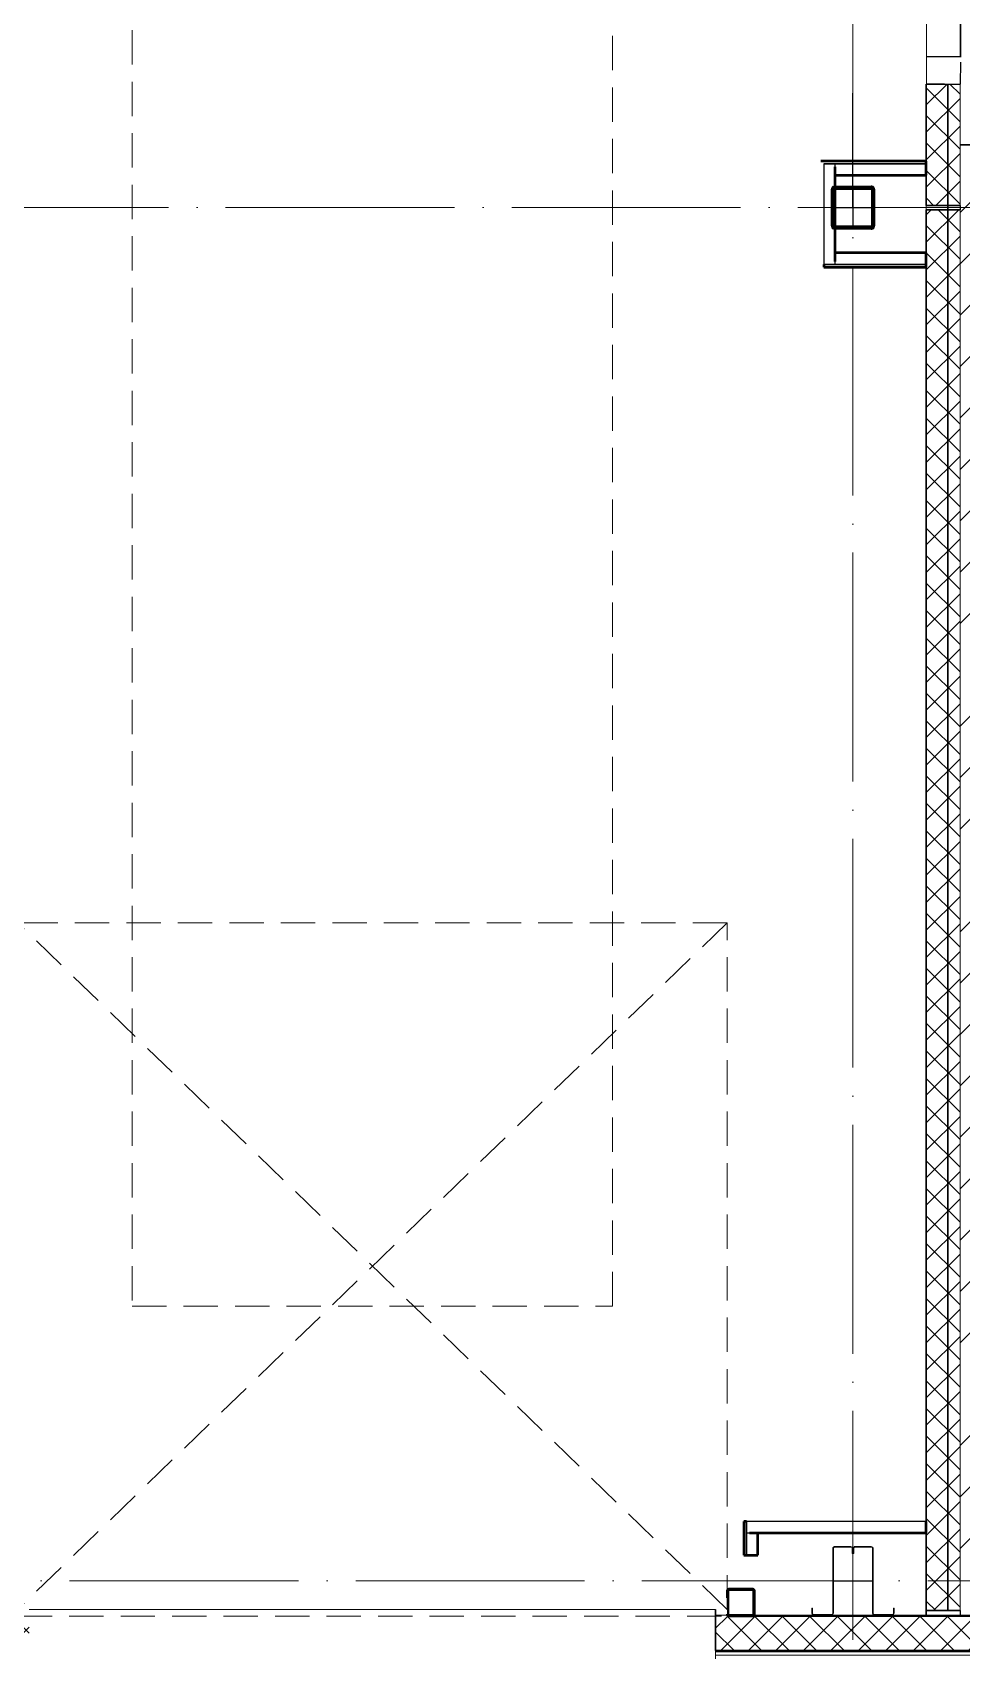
# Model space of a CAD drawing. Header units: millimetres. Extents: x 2559584 to 2748503, y -688364 to -611007.
# Drawn here: x 2691550 to 2695611, y -641851 to -634780 of the extents above; entities that cross this region are included whole.
import ezdxf

# ---------------------------------------------------------------- set-up
doc = ezdxf.new("R2010")
doc.units = ezdxf.units.MM
doc.header["$LTSCALE"] = 50
for name, pattern in [('_ШПТ__20_т__2_5__Линия сетки', [25, 20, -2.5, 0, -2.5]), ('_ШТР__3__1_5_', [4.5, 3, -1.5]), ('CENTER', [50.8, 31.75, -6.35, 6.35, -6.35]), ('GOST2.303 5', [24, 20, -1.5, 1, -1.5])]:
    doc.linetypes.add(name, pattern=pattern)
for name, color, linetype, lineweight in [('A-Wall', 113, 'Continuous', 50), ('Обобщенные модели', 7, 'Continuous', 18), ('ОСИ', 251, 'CENTER', 18), ('Перекрытия', 7, 'Continuous', 18), ('Размерные', 45, 'Continuous', 15), ('Стены разрез', 7, 'Continuous', 30), ('Стены штриховка', 7, 'Continuous', 30)]:
    doc.layers.add(name, color=color, linetype=linetype, lineweight=lineweight)
doc.layers.add('Вспомогательные', color=6, linetype='Continuous', plot=False)
doc.layers.add('Линии', color=7, linetype='Continuous', lineweight=9, true_color=0x00a600)
doc.layers.add('Несущие колонны', color=7, linetype='Continuous', lineweight=18, true_color=0x800040)
for name, color, linetype in [('размеры дв проемов', 7, 'Continuous'), ('расположение плит', 7, 'Continuous'), ('фундаменты кж', 7, 'Continuous')]:
    doc.layers.add(name, color=color, linetype=linetype)
pattern_1 = [(45, (-55, 0), (-60.10408, 60.10408), []), (135, (-55, 0), (-60.10408, -60.10408), [])]

# ---------------------------------------------------------------- blocks, each defined once
blk = doc.blocks.new('243_КолоннаНесущая_Труба_ГОСТ 30245-2003 - 120x120x5-1166357-_О__L1_0_000_')
at = {"layer": 'Несущие колонны', "color": 7, "lineweight": 40}
for p, q in [((-60, 51), (-60, 20)), ((-55, -51), (-55, 51)), ((51, 60), (-51, 60)), ((-51, 55), (51, 55)), ((55, 51), (55, -51)), ((60, -51), (60, 51)), ((51, -55), (-51, -55)), ((-51, -60), (51, -60))]:
    blk.add_line(p, q, dxfattribs=at)
for centre, radius, start, end in [((-51, 51), 9, 90, 180), ((-51, 51), 4, 90, 180), ((51, 51), 9, 0, 90), ((51, 51), 4, 0, 90), ((-51, -51), 9, 180, 270), ((-51, -51), 4, 180, 270), ((51, -51), 4, 270, 0), ((51, -51), 9, 270, 360)]:
    blk.add_arc(centre, radius, start, end, dxfattribs=at)
blk = doc.blocks.new('190_ФЭ_Цоколь_Типовой - ФЭ-Ц1_140х80-1285834-_О__L1_0_000_')
at = {"layer": 'Обобщенные модели'}
for p, q in [((13750, -277.7), (13750, -275.1)), ((18690, -275.1), (13750, -275.1)), ((13750, -280.6), (13750, -277.7)), ((18690, -277.7), (13750, -277.7)), ((18690, -280.6), (13750, -280.6)), ((13750, -294.9), (13750, -280.6)), ((18690, -275.1), (18690, -277.7)), ((18690, -277.7), (18690, -280.6)), ((18690, -280.6), (18690, -294.9)), ((13750, -415), (13750, -294.9)), ((18690, -294.9), (13750, -294.9)), ((18690, -294.9), (18690, -415)), ((13750, -433.1), (13750, -415)), ((18690, -415), (18690, -433.1)), ((18690, -433.1), (13750, -433.1))]:
    blk.add_line(p, q, dxfattribs=at)
blk = doc.blocks.new('к2')
at = {"color": 0, "linetype": 'Continuous', "lineweight": 60, "ltscale": 150}
for p, q in [((4137507.8, 536606.2), (4137507.8, 536766.2)), ((4137512.8, 536606.2), (4137512.8, 536766.2)), ((4137517.8, 536776.2), (4137677.8, 536776.2)), ((4137517.8, 536771.2), (4137677.8, 536771.2)), ((4137682.8, 536766.2), (4137682.8, 536606.2)), ((4137687.8, 536766.2), (4137687.8, 536606.2)), ((4137677.8, 536601.2), (4137517.8, 536601.2)), ((4137677.8, 536596.2), (4137517.8, 536596.2))]:
    blk.add_line(p, q, dxfattribs=at)
at = {"color": 0, "linetype": 'GOST2.303 5', "lineweight": 25, "ltscale": 150}
for p, q in [((4137597.8, 536778.2), (4137597.8, 536594.2)), ((4137505.8, 536686.2), (4137689.8, 536686.2))]:
    blk.add_line(p, q, dxfattribs=at)
at = {"color": 0, "linetype": 'Continuous', "lineweight": 60, "ltscale": 150}
for centre, radius, start, end in [((4137517.8, 536766.2), 10, 90, 180), ((4137517.8, 536766.2), 5, 90, 180), ((4137677.8, 536766.2), 10, 0, 90), ((4137677.8, 536766.2), 5, 0, 90), ((4137517.8, 536606.2), 10, 180, 270), ((4137517.8, 536606.2), 5, 180, 270), ((4137677.8, 536606.2), 5, 270, 0), ((4137677.8, 536606.2), 10, 270, 0)]:
    blk.add_arc(centre, radius, start, end, dxfattribs=at)
at = {"layer": 'Вспомогательные', "color": 0, "ltscale": 10}
blk.add_line((4137512.8, 536686.2), (4137682.8, 536686.2), dxfattribs=at)
blk = doc.blocks.new('к1')
at = {"color": 0, "linetype": 'ByBlock', "lineweight": -2, "ltscale": 200}
for p, q in [((4142425.8, 542836.2), (4142504.8, 542836.2)), ((4142425.8, 542833.2), (4142504.8, 542833.2)), ((4142769.8, 542836.2), (4142690.8, 542836.2)), ((4142769.8, 542833.2), (4142690.8, 542833.2)), ((4142417.8, 542805.7), (4142417.8, 542828.2)), ((4142417.8, 542805.7), (4142420.8, 542805.7)), ((4142420.8, 542805.7), (4142420.8, 542828.2)), ((4142509.8, 542828.2), (4142509.8, 542544.2)), ((4142512.8, 542828.2), (4142512.8, 542544.2)), ((4142682.8, 542828.2), (4142682.8, 542544.2)), ((4142685.8, 542828.2), (4142685.8, 542544.2)), ((4142774.8, 542805.7), (4142774.8, 542828.2)), ((4142777.8, 542805.7), (4142774.8, 542805.7)), ((4142777.8, 542805.7), (4142777.8, 542828.2)), ((4142593.8, 542544.2), (4142593.8, 542566.7)), ((4142593.8, 542566.7), (4142596.8, 542566.7)), ((4142596.8, 542544.2), (4142596.8, 542566.7)), ((4142598.8, 542544.2), (4142598.8, 542566.7)), ((4142601.8, 542566.7), (4142598.8, 542566.7)), ((4142601.8, 542544.2), (4142601.8, 542566.7)), ((4142517.8, 542539.2), (4142588.8, 542539.2)), ((4142517.8, 542536.2), (4142588.8, 542536.2)), ((4142677.8, 542539.2), (4142606.8, 542539.2)), ((4142677.8, 542536.2), (4142606.8, 542536.2))]:
    blk.add_line(p, q, dxfattribs=at)
for centre, radius, start, end in [((4142425.8, 542828.2), 8, 90, 180), ((4142425.8, 542828.2), 5, 90, 180), ((4142504.8, 542828.2), 8, 0, 90), ((4142504.8, 542828.2), 5, 0, 90), ((4142690.8, 542828.2), 8, 90, 180), ((4142690.8, 542828.2), 5, 90, 180), ((4142769.8, 542828.2), 8, 0, 90), ((4142769.8, 542828.2), 5, 0, 90), ((4142517.8, 542544.2), 8, 180, 270), ((4142517.8, 542544.2), 5, 180, 270), ((4142588.8, 542544.2), 8, 270, 0), ((4142588.8, 542544.2), 5, 270, 0), ((4142606.8, 542544.2), 8, 180, 270), ((4142606.8, 542544.2), 5, 180, 270), ((4142677.8, 542544.2), 5, 270, 0), ((4142677.8, 542544.2), 8, 270, 0)]:
    blk.add_arc(centre, radius, start, end, dxfattribs=at)
at = {"layer": 'Вспомогательные', "color": 0, "ltscale": 10}
for p, q in [((4142690.3, 542836.2), (4142505.3, 542836.2)), ((4142682.8, 542686.2), (4142512.8, 542686.2))]:
    blk.add_line(p, q, dxfattribs=at)
blk = doc.blocks.new('План')
at = {"layer": 'A-Wall', "linetype": 'Continuous', "lineweight": 18}
h = blk.add_hatch(dxfattribs=at)
h.set_pattern_fill('', color=30, scale=300, style=0, pattern_type=0)
h.set_pattern_definition([])
h.paths.add_polyline_path([(14210.1, 6203.7), (14222.6, 6191.2), (14670, 6191.2), (14670, 6203.7)], flags=0)
h = blk.add_hatch(dxfattribs=at)
h.set_pattern_fill('', color=30, scale=300, angle=360, style=0, pattern_type=0)
h.set_pattern_definition([])
h.paths.add_polyline_path([(14222.6, 5739.6), (14670, 5739.6), (14670, 5752.1), (14222.6, 5752.1)], flags=0)
h = blk.add_hatch(dxfattribs=at)
h.set_pattern_fill('', color=30, scale=300, style=0, pattern_type=0)
h.set_pattern_definition([])
h.paths.add_polyline_path([(13872.5, 259.3), (13872.5, 112), (13885, 112), (13885, 259.3)], flags=0)
at = {"layer": 'Стены штриховка', "lineweight": 9}
h = blk.add_hatch(dxfattribs=at)
h.set_pattern_fill('FP_5', color=8, style=0, pattern_type=2)
h.set_pattern_definition(pattern_1)
h.paths.add_polyline_path([(14672, 6010), (14818, 6010), (14818, 6540), (14672, 6540), (14672, 6180.3)])
h.paths.add_polyline_path([(14818, 12128), (14672, 12128), (14672, 7970.2), (14749.7, 7971.3), (14820, 7970.2)])
h = blk.add_hatch(dxfattribs=at)
h.set_pattern_fill('FP_3', color=8, style=0, pattern_type=2)
h.set_pattern_definition([(45, (-55, 0), (-224.5064, 224.5064), []), (45, (169.5, 0), (-224.5064, 224.5064), [396.875, -79.375, 3.353, -76.022])])
h.paths.add_polyline_path([(15020, -125), (15020, 6275), (14820, 6275), (14820, -125), (15014.6, -125)], flags=0)
h = blk.add_hatch(dxfattribs=at)
h.set_pattern_fill('FP_5', color=8, style=0, pattern_type=2)
h.set_pattern_definition(pattern_1)
h.paths.add_polyline_path([(14672, -130), (14818, -130), (14818, 5990), (14672, 5990), (14672, 1157.1)])
h = blk.add_hatch(dxfattribs=at)
h.set_pattern_fill('FP_5', color=8, style=0, pattern_type=2)
h.set_pattern_definition([(45, (0, -30), (-60.1041, 60.1041), []), (135, (0, -30), (-60.1041, -60.1041), [])])
h.paths.add_polyline_path([(14990, -303), (14990, -157), (13750, -157), (13750, -303), (14242.6, -303)], flags=0)
h.paths.add_polyline_path([(10727.5, -303), (10750, -303), (10750, -157), (10010, -157), (10010, -303), (10520.7, -303)], flags=0)
h = blk.add_hatch(dxfattribs=at)
h.set_pattern_fill('FP_4', color=8, style=0, pattern_type=2)
h.set_pattern_definition([(45, (-5e-10, -30.07), (-106.066, 106.066), [])])
h.paths.add_polyline_path([(14990, -305.1), (14990, -303.1), (13750, -303.1), (13750, -305.1), (14242.6, -305.1)], flags=0)
h.paths.add_polyline_path([(10520.7, -305.1), (10750, -305.1), (10750, -303.1), (10010, -303.1), (10010, -305.1), (10107.2, -305.1)], flags=0)
at = {"color": 8}
for p, q in [((14673, 6660.2), (14823, 6660.2)), ((14820, 6635), (14818, 6540)), ((14672, 6540), (14818, 6540)), ((14350, 6000), (14350, 6500))]:
    blk.add_line(p, q, dxfattribs=at)
at = {"layer": 'A-Wall', "color": 0, "linetype": 'Continuous', "lineweight": 50}
for p, q in [((14670, 6203.7), (14210.1, 6203.7)), ((14272.6, 5764.6), (14272.6, 6178.7)), ((14272.6, 6141.2), (14670, 6141.2)), ((14670, 5802.1), (14272.6, 5802.1)), ((14222.6, 5739.6), (14670, 5739.6)), ((13885, 259.3), (13872.5, 259.3)), ((13872.5, 259.3), (13872.5, 112)), ((13897.5, 209.3), (14670, 209.3)), ((13935, 112), (13935, 209.3))]:
    blk.add_line(p, q, dxfattribs=at)
at = {"layer": 'A-Wall', "color": 0, "linetype": 'Continuous', "lineweight": 25}
for p, q in [((14670, 6191.2), (14222.6, 6191.2)), ((14222.6, 6191.2), (14222.6, 6141.2)), ((14222.6, 6191.2), (14670, 6191.2)), ((14272.6, 6191.2), (14222.6, 6191.2)), ((14222.6, 6191.2), (14222.6, 5752.1)), ((14272.6, 6178.7), (14272.6, 6191.2)), ((14222.6, 5752.1), (14670, 5752.1)), ((14670, 5752.1), (14222.6, 5752.1)), ((13885, 259.3), (13885, 112)), ((13885, 112), (13885, 259.3)), ((13885, 259.3), (13885, 209.3)), ((14670, 259.3), (13885, 259.3)), ((13885, 209.3), (13897.5, 209.3))]:
    blk.add_line(p, q, dxfattribs=at)
at = {"layer": 'A-Wall', "color": 8, "linetype": 'Continuous', "lineweight": 50}
for p, q in [((14670, 6141.2), (14670, 6203.7)), ((14670, 5739.6), (14670, 5802.1)), ((14222.6, 5752.1), (14222.6, 5739.6)), ((14670, 209.3), (14670, 259.3)), ((13872.5, 112), (13935, 112))]:
    blk.add_line(p, q, dxfattribs=at)
at = {"layer": 'A-Wall', "color": 11, "linetype": 'Continuous', "lineweight": 25}
for p, q in [((14222.6, 5752.1), (14272.6, 5752.1)), ((14272.6, 5752.1), (14272.6, 5764.6))]:
    blk.add_line(p, q, dxfattribs=at)
at = {"layer": 'Линии', "color": 8, "linetype": '_ШТР__3__1_5_', "lineweight": 18}
for p, q in [((11200, 7900), (11200, 1200)), ((13300, 1200), (13300, 7900)), ((11200, 1200), (13300, 1200))]:
    blk.add_line(p, q, dxfattribs=at)
at = {"layer": 'Линии', "color": 8, "linetype": '_ШТР__3__1_5_'}
for p, q in [((13800, 2875), (10700, 2875)), ((13800, -125), (10700, 2875)), ((13800, 2875), (10700, -125)), ((13800, -125), (13800, 2875)), ((10700, -155), (13800, -155))]:
    blk.add_line(p, q, dxfattribs=at)
at = {"layer": 'ОСИ', "color": 8, "linetype": '_ШПТ__20_т__2_5__Линия сетки'}
for p, q in [((14350, -4008), (14350, 13323)), ((21927.8, 0), (-4642.5, 0))]:
    blk.add_line(p, q, dxfattribs=at)
at = {"layer": 'ОСИ', "color": 0, "linetype": '_ШПТ__20_т__2_5__Линия сетки'}
blk.add_line((-4642.5, 6000), (47022, 6000), dxfattribs=at)
at = {"layer": 'Перекрытия', "color": 8}
for p, q in [((14670.5, 5990), (14670.5, 6010)), ((10750, -125), (13750, -125)), ((14670.5, -150), (14670.5, -130))]:
    blk.add_line(p, q, dxfattribs=at)
at = {"layer": 'размеры дв проемов', "color": 8}
blk.add_line((14818, 6010), (14818, 5990), dxfattribs=at)
at = {"layer": 'Стены разрез', "color": 8}
for p, q in [((14820, 6660.2), (14820, 12119.5)), ((14670, 6540), (14670, 6010)), ((14750, 6540), (14670, 6540)), ((14765, 6540), (14765, -130)), ((18690, 6275), (14818, 6275)), ((14670, 6010), (14818, 6010)), ((14670, 5990), (14670, -150)), ((14818, 5990), (14670, 5990)), ((13750, -125), (13750, -305.1)), ((13809, -125), (13800, -125)), ((14670.5, -130), (14818, -130)), ((13911, -155), (18579, -155)), ((13750, -305.1), (14990, -305.1))]:
    blk.add_line(p, q, dxfattribs=at)
at = {"layer": 'Стены штриховка', "color": 8, "lineweight": 9}
for p, q in [((14672, 6540), (14672, 12128)), ((14672, 6010), (14672, 6540)), ((14818, 6010), (14818, 6540)), ((14672, -130), (14672, 5990)), ((14818, -150), (14818, 5990)), ((15010, -150), (13750, -150)), ((14990, -303.1), (13750, -303.1))]:
    blk.add_line(p, q, dxfattribs=at)
at = {"layer": 'фундаменты кж', "color": 8}
blk.add_line((14818, -130), (14818, -150), dxfattribs=at)
at = {"layer": 'Несущие колонны', "color": 8}
blk.add_blockref('243_КолоннаНесущая_Труба_ГОСТ 30245-2003 - 120x120x5-1166357-_О__L1_0_000_', (13860, -95), dxfattribs=at)
at = {"layer": 'Обобщенные модели', "color": 8}
blk.add_blockref('190_ФЭ_Цоколь_Типовой - ФЭ-Ц1_140х80-1285834-_О__L1_0_000_', (0, -30), dxfattribs=at)
at = {"layer": 'Размерные', "color": 8}
blk.add_blockref('к2', (-4123247.8, -530686.2), dxfattribs=at)
at = {"layer": 'Размерные', "color": 8, "rotation": 180}
blk.add_blockref('к1', (4156947.8, 542686.2), dxfattribs=at)

msp = doc.modelspace()

# ---------------------------------------------------------------- block references
at = {"layer": 'расположение плит', "color": 8}
msp.add_blockref('План', (2680785.5, -641545.9), dxfattribs=at)

doc.saveas('drawing.dxf')
